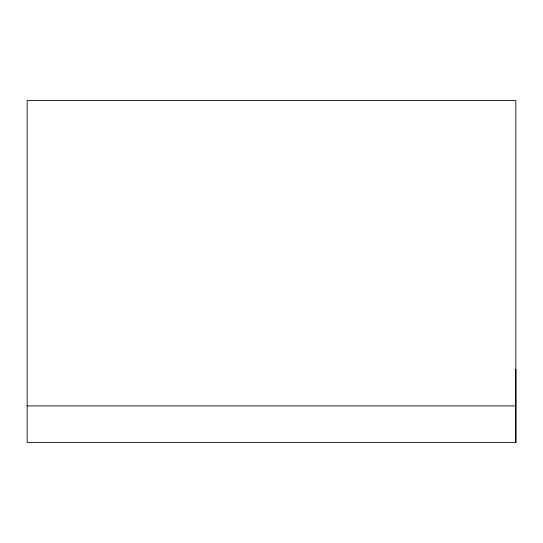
<?xml version="1.0" encoding="UTF-8"?>
<svg xmlns="http://www.w3.org/2000/svg" width="543" height="543" viewBox="0 0 543 543"><rect width="100%" height="100%" fill="white"/><g stroke="black" fill="none" stroke-linecap="round" stroke-linejoin="round"><path stroke-width="0.81" d="M515.85 442.545L515.85 100.455L27.15 100.455L27.15 442.545L515.85 442.545L515.85 369.24M27.15 405.892L515.85 405.892"/></g></svg>
